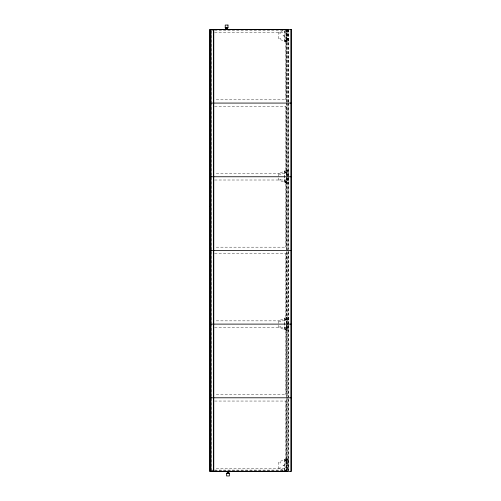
<?xml version="1.0" encoding="UTF-8"?>
<svg xmlns="http://www.w3.org/2000/svg" width="501" height="501" viewBox="0 0 501 501"><rect width="100%" height="100%" fill="white"/><g stroke="black" fill="none" stroke-linecap="round" stroke-linejoin="round"><path stroke-width="0.38" stroke-dasharray="2.5 1.88" d="M286.115 37.963L286.466 38.239L286.052 37.995M286.058 179.076L286.259 179.64L286.528 179.252M286.541 467.615L286.384 468.091L286.058 467.702M285.77 30.981C286.359 32.214 286.566 30.141 285.802 30.899M280.435 462.805C279.846 461.578 279.633 463.644 280.397 462.886M283.103 465.16L283.103 465.648M286.09 38.051L286.71 37.75L286.296 38.339M286.09 179.22C286.184 178.037 287.461 179.709 286.234 179.496M286.09 326.502C286.24 326.771 286.891 325.75 286.296 326.79M286.09 467.671C286.453 466.343 287.28 468.598 286.084 467.784M280.441 38.464L279.765 38.377L280.441 38.289M280.441 179.634L279.765 179.546L280.441 179.458M280.441 326.921L279.765 326.827L280.441 326.74M280.447 468.084L279.765 467.997L280.447 467.909M286.058 38.082L286.497 38.383L286.296 37.65M286.115 179.139L286.559 179.22M286.058 326.533L286.321 326.94L286.528 326.358M286.115 467.583L286.534 467.583M285 470.32L285.664 470.32M286.541 467.959L286.541 467.27M283.103 35.54L283.103 36.028M283.103 35.54L283.691 35.784L283.103 36.028M283.103 465.16L283.691 465.404L283.103 465.648M286.246 32.859C286.278 34.563 287.054 31.826 286.309 33.542M286.541 37.65L286.541 38.339M285.144 40.537C285.175 42.241 285.958 39.504 285.213 41.214M286.246 174.029C286.278 175.732 287.054 172.995 286.309 174.711M286.541 178.819L286.541 179.508M285.144 181.706C285.175 183.41 285.958 180.673 285.213 182.389M286.616 321.98C286.528 320.277 285.852 323.082 286.553 321.304M286.541 326.101L286.541 326.79M285.144 328.994C285.175 330.691 285.958 327.955 285.213 329.671M286.246 462.479C286.278 464.183 287.054 461.446 286.309 463.162M283.29 30.636L279.671 31.845A1.635 1.635 0 0 0 278.637 32.878L278.631 38.395A1.635 1.635 0 0 0 279.671 39.429L286.916 41.846L286.91 29.427M285.182 31.5C285.044 30.855 285.576 30.956 285.426 31.5M286.616 32.859L286.553 33.542M285.52 40.537L285.451 41.214M285.182 171.981C284.988 173.672 286.052 171.004 285.182 172.67M285.426 171.981L285.426 172.67M286.616 174.029L286.553 174.711M285.52 181.706L285.451 182.389M285.182 319.262C284.969 320.941 286.071 318.273 285.182 319.951M285.426 319.262L285.426 319.951M286.309 321.993L286.309 321.304M285.52 328.994L285.451 329.671M285.182 460.432C284.975 462.122 286.065 459.436 285.182 461.12M285.426 460.432L285.426 461.12M286.616 462.479L286.553 463.162M211.528 30.774L214.059 30.774M214.641 30.774L287.236 30.774M214.603 32.646L286.033 32.646L286.033 99.818L214.603 99.818M286.916 32.878L288.294 32.878M286.916 38.395L288.294 38.395M288.294 41.846L284.555 41.846L284.555 30.981M214.603 106.331L286.033 106.331L286.033 173.496L214.603 173.496M288.294 170.597L284.555 170.597L284.555 183.015L288.294 183.015M286.916 174.047L288.294 174.047M286.916 179.565L288.294 179.565M214.603 180.009L286.033 180.009L286.033 247.175L214.603 247.175M286.259 206.556L288.213 206.556M214.603 253.688L286.033 253.688L286.033 320.853L214.603 320.853M288.294 317.878L284.555 317.878L284.555 330.297L288.294 330.297M286.916 321.329L288.294 321.329M286.916 326.852L288.294 326.852M214.603 327.366L286.033 327.366L286.033 394.531L214.603 394.531M214.603 401.044L286.033 401.044L286.033 468.21L214.603 468.21M288.294 459.048L284.555 459.048L284.555 471.466M286.916 462.498L288.294 462.498M286.916 468.015L288.294 468.015M211.528 470.088L214.059 470.088M214.641 470.088L287.236 470.088M211.604 470.257L213.983 470.257M214.716 470.257L287.117 470.257M286.021 470.307C287.255 469.738 285.182 469.481 285.939 470.27M286.296 178.819L286.566 179.308M286.296 326.101L286.559 326.502M286.296 467.27L286.559 467.671M283.297 470.257L279.671 469.049A1.635 1.635 0 0 1 278.637 468.015L278.631 462.498A1.635 1.635 0 0 1 279.671 461.465L286.916 459.048L286.91 471.466M288.294 29.427L288.338 102.298M288.338 103.845L288.338 248.878M288.338 251.208L288.338 397.011M288.338 398.564L288.338 470.69M288.213 29.427L288.213 102.298M288.213 102.774L288.213 324.554M288.213 324.886L288.213 470.69M288.119 29.427L288.119 41.846M288.119 170.597L288.1 177.498M288.1 178.187L288.119 183.015M288.119 317.878L288.119 330.297M288.119 459.048L288.119 470.088M287.969 29.427L287.969 101.997M287.969 102.774L287.969 324.554M287.969 325.337L287.969 471.466M287.236 29.427L287.236 471.466M287.086 29.427L286.992 41.846M287.086 170.597L286.992 177.498M287.092 178.187L287.086 183.015M286.992 317.878L287.086 330.297M287.086 459.048L286.992 471.466M286.503 29.427L286.503 101.997M286.503 102.774L286.503 324.554M286.503 325.337L286.503 471.466M286.259 29.427L286.259 101.997M286.259 102.774L286.259 322.988M286.259 323.771L286.259 470.683M285.908 32.646L285.908 99.818M285.908 106.331L285.908 173.496M285.908 180.009L285.908 247.175M285.908 253.688L285.908 320.853M285.908 327.366L285.908 394.531M285.908 401.044L285.908 468.21M284.8 30.981L284.8 41.846M284.8 170.597L284.8 183.015M284.8 317.878L284.8 330.297M284.8 459.048L284.8 471.466M211.723 30.987L211.723 101.997M211.723 102.774L211.723 322.988M211.723 323.771L211.723 470.683M279.771 33.01C280.191 34.325 280.792 32.077 279.765 33.01M285.777 40.262C286.203 41.577 286.797 39.335 285.777 40.262M279.771 174.179C280.191 175.494 280.792 173.246 279.765 174.179M285.77 172.15C286.19 173.465 286.791 171.223 285.764 172.15M285.777 181.431C286.203 182.746 286.797 180.504 285.777 181.431M279.771 321.46C280.191 322.776 280.792 320.534 279.765 321.46M285.77 319.438C286.19 320.753 286.791 318.504 285.764 319.438M285.777 328.719C286.203 330.034 286.797 327.786 285.777 328.719M285.77 460.601C286.196 461.916 286.791 459.674 285.77 460.601M286.916 170.597L279.671 173.014A1.635 1.635 0 0 0 278.637 174.047L278.637 179.565A1.635 1.635 0 0 0 279.671 180.598L286.916 183.015L286.916 170.597M286.916 317.878L279.671 320.296A1.635 1.635 0 0 0 278.637 321.329L278.631 326.852A1.635 1.635 0 0 0 279.671 327.886L286.916 330.297L286.916 317.878"/><path stroke-width="0.75" d="M285.464 29.91L286.916 29.427M225.231 27.636L227.986 27.636M210.871 29.565L287.117 29.565M210.746 103.074L291.225 103.074M210.746 176.753L291.225 176.753M209.775 206.556L210.746 206.556M210.746 250.431L291.225 250.431M210.746 324.109L291.225 324.109M210.746 397.788L291.225 397.788M210.871 471.291L287.117 471.291M226.621 473.364L229.383 473.364M290.981 29.39L290.981 471.466M227.254 27.906L227.254 29.283L225.87 29.283L225.87 27.906M213.764 29.39L213.764 471.466M213.52 29.39L213.52 471.466M210.871 29.39L210.871 471.466M210.746 29.39L210.746 471.466M210.019 29.427L210.019 471.466M227.986 25.05L225.231 25.05L225.231 27.812L227.986 27.812L227.986 25.05M227.078 28.075L226.045 28.075L226.045 29.114L227.078 29.114L227.078 28.075M291.225 29.39L209.775 29.427L209.775 471.466L291.225 471.466L291.225 29.39M228.738 471.717L227.36 471.717L227.36 473.094L228.738 473.094L228.738 471.717M228.569 471.886L227.529 471.886L227.529 472.925L228.569 472.925L228.569 471.886M229.383 473.188L226.621 473.188L226.621 475.95L229.383 475.95L229.383 473.188"/></g></svg>
